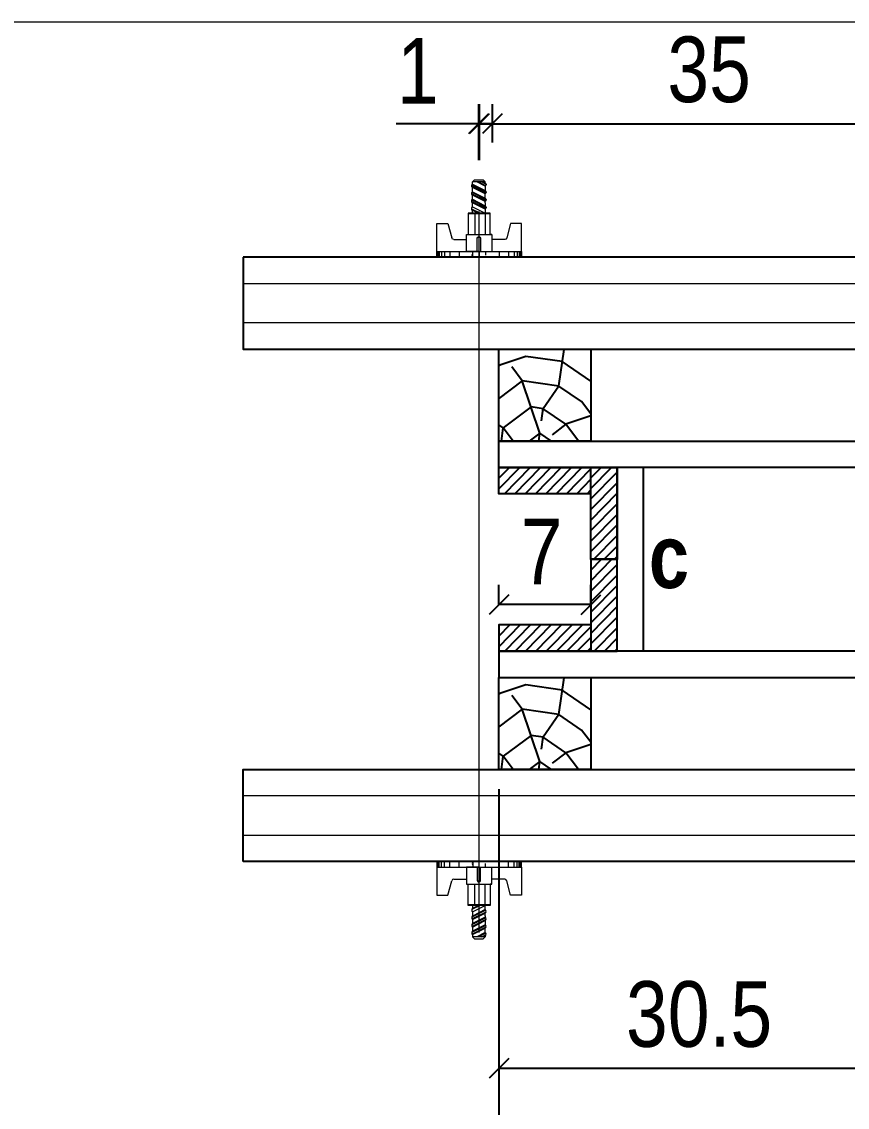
# Model space of a CAD drawing. Extents: x 2296 to 12463, y 760 to 16806.
# Drawn here: x 6271.2 to 6397, y 13911.7 to 14077.1 of the extents above; entities that cross this region are included whole.
import ezdxf

# ---------------------------------------------------------------- set-up
doc = ezdxf.new("R2010")
doc.units = 0
doc.layers.add('CARIMBO', color=255, linetype='Continuous', lineweight=9)
doc.layers.add('Hachura', color=251, linetype='Continuous', lineweight=9)
for name, color, linetype in [('COTA', 241, 'Continuous'), ('GRAVATA', 2, 'Continuous'), ('NOMENCLATURA', 7, 'Continuous'), ('Painéis', 200, 'Continuous'), ('PONTALETE', 7, 'Continuous'), ('SARRAFO', 251, 'Continuous')]:
    doc.layers.add(name, color=color, linetype=linetype)
doc.styles.add('COTA TECNICA 2X', font='techl___.ttf', dxfattribs={"height": 10})
doc.styles.add('ROMANC', font='techb___.ttf', dxfattribs={"height": 2.5})
doc.dimstyles.new('SECAO PILAR', dxfattribs={"dimtxt": 10, "dimasz": 3, "dimexe": 3, "dimexo": 3, "dimgap": 3, "dimtad": 1, "dimdec": 1, "dimlfac": 0.5, "dimzin": 12, "dimdsep": 46, "dimtxsty": 'COTA TECNICA 2X', "dimblk1": 'OBLIQUE', "dimblk2": 'OBLIQUE', "dimsah": 1, "dimcen": 0.9, "dimclrd": 256, "dimclre": 256, "dimclrt": 256, "dimadec": 1, "dimazin": 3, "dimtfac": 1, "dimtdec": 1, "dimtmove": 0, "dimatfit": 3, "dimfxl": 1, "dimtolj": 1, "dimtzin": 12, "dimarcsym": 0})
pattern_1 = [(45.5, (-90497.6395, -19680.3702), (-0.802406755, 0.788522922), [])]

# ---------------------------------------------------------------- blocks, each defined once
blk = doc.blocks.new('_Oblique')
at = {"color": 0, "linetype": 'ByBlock', "lineweight": -2}
blk.add_line((-0.5, -0.5), (0.5, 0.5), dxfattribs=at)
blk = doc.blocks.new('*D1614')
at = {"layer": 'COTA', "lineweight": -2, "transparency": 16777216}
for p, q in [((6343.93, 13960.16), (6343.93, 13882.87)), ((6465.97, 13960.16), (6465.97, 13882.87)), ((6343.93, 13885.87), (6465.97, 13885.87))]:
    blk.add_line(p, q, dxfattribs=at)
at = {"layer": 'Defpoints', "color": 0, "transparency": 16777216}
for p in [(6343.93, 13963.16), (6465.97, 13963.16), (6465.97, 13885.87)]:
    blk.add_point(p, dxfattribs=at)
at = {"layer": 'COTA', "lineweight": -2, "transparency": 16777216, "xscale": 3, "yscale": 3, "zscale": 3, "rotation": 180}
blk.add_blockref('_Oblique', (6343.93, 13885.87), dxfattribs=at)
at = {"layer": 'COTA', "lineweight": -2, "transparency": 16777216, "xscale": 3, "yscale": 3, "zscale": 3}
blk.add_blockref('_Oblique', (6465.97, 13885.87), dxfattribs=at)
at = {"layer": 'COTA', "transparency": 16777216, "insert": (6404.95, 13893.97), "char_height": 10, "attachment_point": 5, "style": 'COTA TECNICA 2X'}
blk.add_mtext('\\A1;61 - PAINEL', dxfattribs=at)
blk = doc.blocks.new('*D1615')
at = {"layer": 'COTA', "lineweight": -2, "transparency": 16777216}
for p, q in [((6340.86, 14055.98), (6340.86, 14064.53)), ((6342.93, 14058.69), (6342.93, 14064.53)), ((6340.86, 14061.53), (6328.28, 14061.53)), ((6342.93, 14061.53), (6340.86, 14061.53)), ((6342.93, 14061.53), (6345.93, 14061.53))]:
    blk.add_line(p, q, dxfattribs=at)
at = {"layer": 'Defpoints', "color": 0, "transparency": 16777216}
for p in [(6340.86, 14061.53), (6342.93, 14055.69), (6340.86, 14052.98)]:
    blk.add_point(p, dxfattribs=at)
at = {"layer": 'COTA', "lineweight": -2, "transparency": 16777216, "xscale": 3, "yscale": 3, "zscale": 3}
blk.add_blockref('_Oblique', (6340.86, 14061.53), dxfattribs=at)
at = {"layer": 'COTA', "lineweight": -2, "transparency": 16777216, "xscale": 3, "yscale": 3, "zscale": 3, "rotation": 180}
blk.add_blockref('_Oblique', (6342.93, 14061.53), dxfattribs=at)
at = {"layer": 'COTA', "transparency": 16777216, "insert": (6331.57, 14069.59), "char_height": 10, "attachment_point": 5, "style": 'COTA TECNICA 2X'}
blk.add_mtext('\\A1;1', dxfattribs=at)
blk = doc.blocks.new('C')
at = {"layer": 'Hachura', "color": 0}
for p, q in [((0.461, 3.155), (-0.003, 3.155)), ((0.461, 3.05), (-0.003, 3.05)), ((0.461, 2.881), (-0.003, 2.881)), ((0.461, 2.65), (-0.003, 2.65)), ((0, 3.224), (0, -3.224)), ((0.451, 3.224), (0, 3.224)), ((0, 2.747), (0, -1.16)), ((0.451, -3.225), (0.451, 3.224)), ((0.451, 3.224), (2.58, 3.224)), ((2.58, 3.224), (2.58, 2.385)), ((0.461, 2.228), (-0.003, 2.228)), ((1.354, 1.939), (1.354, 0.965)), ((2.58, 2.385), (1.475, 2.094)), ((0.461, 1.512), (0, 1.512)), ((1.741, 0.966), (0.451, 0.966)), ((1.741, -0.968), (1.741, 0.966)), ((1.741, 0.966), (1.741, 0.838)), ((1.741, 0.966), (1.741, 0.838)), ((1.741, 0.838), (3.354, 0.838)), ((3.32, 0.838), (3.32, -0.839)), ((3.354, 0.838), (3.354, -0.839)), ((0.388, 0.487), (0.172, 0.487)), ((1.451, 0.101), (0.451, 0.101)), ((3.354, 0.451), (1.741, 0.451)), ((3.676, 0.451), (3.354, 0.451)), ((3.837, -0.517), (3.354, 0.451)), ((3.354, 0.064), (3.67, -0.57)), ((3.676, 0.451), (4.16, -0.517)), ((3.716, 0.5), (4.251, -0.57)), ((4.371, -0.553), (3.83, 0.53)), ((4.151, 0.451), (3.934, 0.451)), ((4.418, -0.517), (3.934, 0.451)), ((4.151, 0.451), (4.256, 0.451)), ((4.256, 0.451), (4.74, -0.517)), ((4.296, 0.5), (4.831, -0.57)), ((4.952, -0.553), (4.41, 0.53)), ((4.514, 0.451), (4.837, 0.451)), ((4.998, -0.517), (4.514, 0.451)), ((4.837, 0.451), (5.321, -0.517)), ((4.876, 0.5), (5.412, -0.57)), ((5.532, -0.553), (4.991, 0.53)), ((5.579, -0.517), (5.095, 0.451)), ((5.417, 0.451), (5.095, 0.451)), ((5.579, -0.517), (5.095, 0.451)), ((5.417, 0.451), (5.74, -0.194)), ((5.457, 0.5), (5.74, -0.065)), ((5.74, 0.193), (5.571, 0.53)), ((5.74, 0.322), (5.675, 0.451)), ((5.675, 0.451), (5.74, 0.451)), ((5.739, 0.45), (5.9, 0.288)), ((5.739, 0.45), (5.739, -0.518)), ((5.9, -0.356), (5.9, 0.288)), ((0.451, -0.004), (0, -0.004)), ((0.075, -0.481), (0.292, -0.481)), ((0.292, -0.481), (0.397, -0.481)), ((0.451, -0.001), (0.451, -0.968)), ((0.451, -0.157), (1.451, -0.157)), ((0.451, -0.646), (0.451, -0.323)), ((0.451, -3.225), (0.451, -0.646)), ((3.354, -0.323), (1.741, -0.323)), ((3.354, -0.065), (3.579, -0.517)), ((3.354, -0.517), (3.579, -0.517)), ((3.837, -0.517), (4.16, -0.517)), ((4.418, -0.517), (4.74, -0.517)), ((4.634, -0.517), (4.74, -0.517)), ((4.998, -0.517), (5.321, -0.517)), ((5.579, -0.517), (5.74, -0.517)), ((5.739, -0.518), (5.9, -0.356)), ((5.739, -0.518), (5.739, -0.518)), ((0.461, -1.521), (-0.003, -1.521)), ((0.451, -0.968), (1.741, -0.968)), ((1.354, -1.94), (1.354, -0.968)), ((3.354, -0.839), (1.741, -0.839)), ((0.461, -2.228), (-0.003, -2.228)), ((2.58, -2.387), (1.475, -2.096)), ((2.58, -3.225), (2.58, -2.387)), ((0.461, -2.65), (-0.003, -2.65)), ((0.461, -2.881), (-0.003, -2.881)), ((0.461, -3.05), (-0.003, -3.05)), ((0.461, -3.155), (-0.003, -3.155)), ((0, -3.224), (2.568, -3.224))]:
    blk.add_line(p, q, dxfattribs=at)
for centre, radius, start, end in [((1.516, 1.939), 0.161, 104.74356, 180), ((1.445, -0.028), 0.129, 272.69497, 87.30503), ((3.805, 0.389), 0.143, 25.56881, 154.43119), ((4.385, 0.389), 0.143, 25.56881, 154.43119), ((4.966, 0.389), 0.143, 25.56881, 154.43119), ((5.546, 0.389), 0.143, 25.56881, 154.43119), ((0.166, -0.366), 0.174, 221.74404, 317.85924), ((3.708, -0.4), 0.174, 222.14076, 318.25596), ((4.289, -0.4), 0.174, 222.14076, 318.25596), ((4.869, -0.4), 0.174, 222.14076, 318.25596), ((5.45, -0.4), 0.174, 222.14076, 318.25596), ((5.61, -0.401), 0.174, 317.85924, 318.25596), ((1.516, -1.94), 0.161, 180, 255.25644)]:
    blk.add_arc(centre, radius, start, end, dxfattribs=at)
blk = doc.blocks.new('*D1617')
at = {"layer": 'COTA', "lineweight": -2, "transparency": 16777216}
for p, q in [((6343.93, 13960.16), (6343.93, 13914.62)), ((6404.95, 13960.16), (6404.95, 13914.62)), ((6404.95, 13917.62), (6343.93, 13917.62))]:
    blk.add_line(p, q, dxfattribs=at)
at = {"layer": 'Defpoints', "color": 0, "transparency": 16777216}
for p in [(6343.93, 13963.16), (6404.95, 13963.16), (6343.93, 13917.62)]:
    blk.add_point(p, dxfattribs=at)
at = {"layer": 'COTA', "lineweight": -2, "transparency": 16777216, "xscale": 3, "yscale": 3, "zscale": 3, "rotation": 180}
blk.add_blockref('_Oblique', (6343.93, 13917.62), dxfattribs=at)
at = {"layer": 'COTA', "lineweight": -2, "transparency": 16777216, "xscale": 3, "yscale": 3, "zscale": 3}
blk.add_blockref('_Oblique', (6404.95, 13917.62), dxfattribs=at)
at = {"layer": 'COTA', "transparency": 16777216, "insert": (6374.44, 13925.84), "char_height": 10, "attachment_point": 5, "style": 'COTA TECNICA 2X'}
blk.add_mtext('\\A1;30.5', dxfattribs=at)
blk = doc.blocks.new('*D1628')
at = {"layer": 'COTA', "lineweight": -2, "transparency": 16777216}
for p, q in [((6340.96, 14055.98), (6340.96, 14064.53)), ((6410.98, 14055.98), (6410.98, 14064.53)), ((6340.96, 14061.53), (6410.98, 14061.53))]:
    blk.add_line(p, q, dxfattribs=at)
at = {"layer": 'Defpoints', "color": 0, "transparency": 16777216}
for p in [(6410.98, 14061.53), (6340.96, 14052.98), (6410.98, 14052.98)]:
    blk.add_point(p, dxfattribs=at)
at = {"layer": 'COTA', "lineweight": -2, "transparency": 16777216, "xscale": 3, "yscale": 3, "zscale": 3, "rotation": 180}
blk.add_blockref('_Oblique', (6340.96, 14061.53), dxfattribs=at)
at = {"layer": 'COTA', "lineweight": -2, "transparency": 16777216, "xscale": 3, "yscale": 3, "zscale": 3}
blk.add_blockref('_Oblique', (6410.98, 14061.53), dxfattribs=at)
at = {"layer": 'COTA', "transparency": 16777216, "insert": (6375.97, 14069.75), "char_height": 10, "attachment_point": 5, "style": 'COTA TECNICA 2X'}
blk.add_mtext('\\A1;35', dxfattribs=at)
blk = doc.blocks.new('*D1620')
at = {"layer": 'COTA', "lineweight": -2, "transparency": 16777216}
for p, q in [((6343.93, 13988.17), (6343.93, 13991.29)), ((6357.95, 13988.17), (6357.95, 13991.29)), ((6357.95, 13988.29), (6343.93, 13988.29))]:
    blk.add_line(p, q, dxfattribs=at)
at = {"layer": 'Defpoints', "color": 0, "transparency": 16777216}
for p in [(6343.93, 13988.29), (6343.93, 13985.17), (6357.95, 13985.17)]:
    blk.add_point(p, dxfattribs=at)
at = {"layer": 'COTA', "lineweight": -2, "transparency": 16777216, "xscale": 3, "yscale": 3, "zscale": 3, "rotation": 180}
blk.add_blockref('_Oblique', (6343.93, 13988.29), dxfattribs=at)
at = {"layer": 'COTA', "lineweight": -2, "transparency": 16777216, "xscale": 3, "yscale": 3, "zscale": 3}
blk.add_blockref('_Oblique', (6357.95, 13988.29), dxfattribs=at)
at = {"layer": 'COTA', "transparency": 16777216, "insert": (6350.44, 13996.36), "char_height": 10, "attachment_point": 5, "style": 'COTA TECNICA 2X'}
blk.add_mtext('\\A1;7', dxfattribs=at)

msp = doc.modelspace()

# ---------------------------------------------------------------- hatches: boundary and pattern name
at = {"layer": 'PONTALETE'}
h = msp.add_hatch(dxfattribs=at)
h.set_pattern_fill('TRONCO', color=1, scale=37.5, angle=82, style=0, pattern_type=2)
h.set_pattern_definition([(82, (-5290.545, 15375.83), (-31.91606, 42.35404), [11.25, -26.25]), (82, (-5292.4, 15376.09), (-31.91606, 42.35404), [11.25, -26.25]), (82, (-5295.854, 15378.47), (-31.91606, 42.35404), [7.5, -30]), (82, (-5299.307, 15380.847), (-31.91606, 42.35404), [5.625, -31.875]), (82, (-5303.02, 15381.37), (-31.91606, 42.35404), [3.75, -33.75]), (82, (-5308.04, 15372.607), (-31.91606, 42.35404), [1.875, -9.375, 1.875, -24.375]), (82, (-5309.112, 15378.44), (-31.91606, 42.35404), [1.875, -15, 5.625, -15]), (82, (-5309.925, 15386.126), (-31.91606, 42.35404), [1.875, -1.875, 1.875, -31.875]), (82, (-5312.043, 15384.53), (-31.91606, 42.35404), [1.875, -35.625]), (82, (-5316.017, 15383.196), (-31.91606, 42.35404), [5.625, -31.875]), (82, (-5319.73, 15383.717), (-31.91606, 42.35404), [7.5, -30]), (82, (-5323.705, 15382.383), (-31.91606, 42.35404), [9.375, -11.25, 1.875, -15]), (172, (-5303.512, 15364.397), (-42.35404, -31.91606), [1.875, -3.75, 9.375, -22.5]), (172, (-5306.964, 15366.776), (-42.35404, -31.91606), [1.875, -1.875, 5.625, -28.125]), (172, (-5321.558, 15370.72), (-42.35404, -31.91606), [3.75, -33.75]), (172, (-5306.443, 15370.49), (-42.35404, -31.91606), [7.5, -11.25, 1.875, -16.875]), (172, (-5326.606, 15375.217), (-42.35404, -31.91606), [1.875, -35.625]), (172, (-5307.777, 15374.464), (-42.35404, -31.91606), [5.625, -31.875]), (172, (-5309.112, 15378.44), (-42.35404, -31.91606), [3.75, -33.75]), (172, (-5308.59, 15382.15), (-42.35404, -31.91606), [1.875, -5.625, 5.625, -24.375]), (172, (-5310.186, 15384.27), (-42.35404, -31.91606), [1.875, -35.625]), (172, (-5302.5, 15385.082), (-42.35404, -31.91606), [5.25, -32.25]), (172, (-5294.81, 15385.895), (-42.35404, -31.91606), [3.75, -33.75]), (172, (-5309.142, 15391.696), (-42.35404, -31.91606), [1.875, -35.625]), (172, (-5306.764, 15395.15), (-42.35404, -31.91606), [5.625, -31.875]), (172, (-5306.24, 15398.863), (-42.35404, -31.91606), [5.625, -31.875]), (127, (-5292.17, 15391.205), (-37.13505, 5.21899), [2.651625, -2.651625, 2.651625, -45.078134]), (127, (-5302.498, 15385.082), (-37.13505, 5.21899), [5.30325, -47.72976]), (127, (-5323.153, 15372.838), (-37.13505, 5.21899), [5.30325, -47.72976]), (127, (-5312.826, 15378.96), (-37.13505, 5.21899), [5.30325, -47.72976]), (127, (-5305.138, 15379.773), (-37.13505, 5.21899), [5.30325, -47.72976]), (127, (-5296.145, 15389.87), (-37.13505, 5.21899), [5.30325, -47.72976]), (127, (-5298.524, 15386.417), (-37.13505, 5.21899), [7.95495, -45.07806]), (127, (-5316.8, 15377.625), (-37.13505, 5.21899), [2.65162, -50.38138]), (127, (-5320.775, 15376.29), (-37.13505, 5.21899), [2.65162, -50.38138]), (127, (-5318.687, 15391.144), (-37.13505, 5.21899), [2.65162, -50.38138]), (127, (-5302.207, 15373.68), (-37.13505, 5.21899), [2.65162, -50.38138]), (127, (-5312.334, 15395.932), (-37.13505, 5.21899), [2.65162, -50.38138]), (127, (-5310.447, 15382.413), (-37.13505, 5.21899), [2.65162, -50.38138]), (127, (-5313.64, 15386.648), (-37.13505, 5.21899), [2.65162, -50.38138]), (217, (-5306.473, 15383.748), (-5.21899, -37.13505), [2.651625, -2.651625, 7.95495, -39.77481]), (217, (-5305.69, 15389.318), (-5.21899, -37.13505), [2.65162, -50.38138]), (217, (-5292.693, 15387.49), (-5.21899, -37.13505), [2.65162, -50.38138]), (217, (-5303.02, 15381.37), (-5.21899, -37.13505), [2.65162, -50.38138]), (217, (-5309.664, 15387.983), (-5.21899, -37.13505), [2.65162, -50.38138]), (217, (-5301.685, 15377.394), (-5.21899, -37.13505), [2.65162, -50.38138]), (217, (-5299.598, 15392.249), (-5.21899, -37.13505), [2.65162, -50.38138]), (217, (-5292.11, 15364.688), (-5.21899, -37.13505), [2.65162, -50.38138]), (217, (-5293.706, 15366.806), (-5.21899, -37.13505), [5.30325, -47.72976]), (217, (-5295.302, 15368.924), (-5.21899, -37.13505), [5.30325, -47.72976]), (217, (-5294.78, 15372.637), (-5.21899, -37.13505), [5.30325, -47.72976]), (217, (-5298.233, 15375.016), (-5.21899, -37.13505), [5.30325, -47.72976]), (217, (-5311, 15391.957), (-5.21899, -37.13505), [5.30325, -47.72976]), (217, (-5291.388, 15396.775), (-5.21899, -37.13505), [5.30325, -47.72976]), (217, (-5320.835, 15402.807), (-5.21899, -37.13505), [5.30325, -47.72976]), (217, (-5317.121, 15402.285), (-5.21899, -37.13505), [5.30325, -47.72976]), (217, (-5315.787, 15398.31), (-5.21899, -37.13505), [5.30325, -47.72976]), (217, (-5319.44, 15372.316), (-5.21899, -37.13505), [7.95495, -45.07806]), (217, (-5312.334, 15395.932), (-5.21899, -37.13505), [7.95495, -45.07806]), (108.56505, (-5326.345, 15377.073), (5.218991, 37.135053), [4.1925, -79.66005]), (108.56505, (-5307.777, 15374.464), (5.218991, 37.135053), [4.1925, -79.66005]), (108.56505, (-5318.396, 15379.743), (5.218991, 37.135053), [4.1925, -79.66005]), (108.56505, (-5290.836, 15387.23), (5.218991, 37.135053), [4.1925, -79.66005]), (108.56505, (-5294.81, 15385.895), (5.218991, 37.135053), [4.1925, -79.66005]), (108.56505, (-5303.803, 15375.799), (5.218991, 37.135053), [4.1925, -79.66005]), (108.56505, (-5322.37, 15378.408), (5.218991, 37.135053), [4.1925, -79.66005]), (108.56505, (-5309.664, 15387.983), (5.218991, 37.135053), [8.385, -75.46755]), (145.43495, (-5315.235, 15388.766), (-37.135053, 5.218991), [4.1925, -79.66005]), (145.43495, (-5303.311, 15392.77), (-37.135053, 5.218991), [4.1925, -79.66005]), (145.43495, (-5313.348, 15375.247), (-37.135053, 5.218991), [4.1925, -79.66005]), (145.43495, (-5316.248, 15368.08), (-37.135053, 5.218991), [4.1925, -79.66005]), (145.43495, (-5305.69, 15389.318), (-37.135053, 5.218991), [4.1925, -79.66005]), (145.43495, (-5306.212, 15385.604), (-37.135053, 5.218991), [4.1925, -79.66005]), (145.43495, (-5313.87, 15371.533), (-37.135053, 5.218991), [8.385, -75.46755]), (145.43495, (-5296.958, 15397.558), (-37.135053, 5.218991), [8.385, -75.46755]), (145.43495, (-5299.337, 15394.105), (-37.135053, 5.218991), [8.385, -75.46755]), (198.56505, (-5297.942, 15363.614), (-37.135053, 5.218991), [4.1925, -79.66005]), (198.56505, (-5318.366, 15366.485), (-37.135053, 5.218991), [4.1925, -79.66005]), (198.56505, (-5291.328, 15370.259), (-37.135053, 5.218991), [4.1925, -79.66005]), (198.56505, (-5325.271, 15371.242), (-37.135053, 5.218991), [4.1925, -79.66005]), (198.56505, (-5302.468, 15371.824), (-37.135053, 5.218991), [4.1925, -79.66005]), (198.56505, (-5305.138, 15379.773), (-37.135053, 5.218991), [4.1925, -79.66005]), (198.56505, (-5312.043, 15384.53), (-37.135053, 5.218991), [4.1925, -79.66005]), (198.56505, (-5299.537, 15365.732), (-37.135057, 5.219004), [4.1925, -79.66005]), (198.56505, (-5303.803, 15375.799), (-37.135053, 5.218991), [4.1925, -79.66005]), (198.56505, (-5298.524, 15386.417), (-37.135053, 5.218991), [4.1925, -79.66005]), (198.56505, (-5301.715, 15390.653), (-37.135053, 5.218991), [4.1925, -79.66005]), (198.56505, (-5311.812, 15399.645), (-37.135053, 5.218991), [4.1925, -79.66005]), (198.56505, (-5326.867, 15373.36), (-37.135053, 5.218991), [4.1925, -79.66005]), (198.56505, (-5325.793, 15367.529), (-37.135053, 5.218991), [8.385, -75.46755]), (198.56505, (-5299.016, 15369.446), (-37.135053, 5.218991), [8.385, -75.46755]), (235.43495, (-5294.228, 15363.092), (-5.218991, -37.135053), [4.1925, -79.66005]), (235.43495, (-5287.935, 15394.396), (-5.218991, -37.135053), [4.1925, -79.66005]), (235.43495, (-5306.764, 15395.149), (-5.218991, -37.135053), [4.1925, -79.66005]), (235.43495, (-5295.854, 15378.468), (-5.218991, -37.135053), [4.1925, -79.66005]), (235.43495, (-5292.401, 15376.09), (-5.218991, -37.135053), [4.1925, -79.66005]), (235.43495, (-5299.307, 15380.847), (-5.218991, -37.135053), [4.1925, -79.66005]), (235.43495, (-5320.022, 15395.119), (-5.218991, -37.135053), [4.1925, -79.66005]), (235.43495, (-5321.357, 15399.093), (-5.218991, -37.135053), [8.385, -75.46755])])
h.paths.add_polyline_path([(6343.93, 14013.18), (6357.93, 14013.18), (6357.93, 14027.18), (6343.93, 14027.18)])
h = msp.add_hatch(dxfattribs=at)
h.set_pattern_fill('TRONCO', color=1, scale=37.5, angle=82, style=0, pattern_type=2)
h.set_pattern_definition([(82, (-5290.545, 15325.8), (-31.91606, 42.35404), [11.25, -26.25]), (82, (-5292.4, 15326.06), (-31.91606, 42.35404), [11.25, -26.25]), (82, (-5295.854, 15328.44), (-31.91606, 42.35404), [7.5, -30]), (82, (-5299.307, 15330.82), (-31.91606, 42.35404), [5.625, -31.875]), (82, (-5303.02, 15331.34), (-31.91606, 42.35404), [3.75, -33.75]), (82, (-5308.04, 15322.58), (-31.91606, 42.35404), [1.875, -9.375, 1.875, -24.375]), (82, (-5309.112, 15328.41), (-31.91606, 42.35404), [1.875, -15, 5.625, -15]), (82, (-5309.925, 15336.098), (-31.91606, 42.35404), [1.875, -1.875, 1.875, -31.875]), (82, (-5312.043, 15334.502), (-31.91606, 42.35404), [1.875, -35.625]), (82, (-5316.017, 15333.167), (-31.91606, 42.35404), [5.625, -31.875]), (82, (-5319.73, 15333.69), (-31.91606, 42.35404), [7.5, -30]), (82, (-5323.705, 15332.354), (-31.91606, 42.35404), [9.375, -11.25, 1.875, -15]), (172, (-5303.512, 15314.37), (-42.35404, -31.91606), [1.875, -3.75, 9.375, -22.5]), (172, (-5306.964, 15316.748), (-42.35404, -31.91606), [1.875, -1.875, 5.625, -28.125]), (172, (-5321.558, 15320.692), (-42.35404, -31.91606), [3.75, -33.75]), (172, (-5306.443, 15320.46), (-42.35404, -31.91606), [7.5, -11.25, 1.875, -16.875]), (172, (-5326.606, 15325.19), (-42.35404, -31.91606), [1.875, -35.625]), (172, (-5307.777, 15324.436), (-42.35404, -31.91606), [5.625, -31.875]), (172, (-5309.112, 15328.41), (-42.35404, -31.91606), [3.75, -33.75]), (172, (-5308.59, 15332.124), (-42.35404, -31.91606), [1.875, -5.625, 5.625, -24.375]), (172, (-5310.186, 15334.24), (-42.35404, -31.91606), [1.875, -35.625]), (172, (-5302.5, 15335.054), (-42.35404, -31.91606), [5.25, -32.25]), (172, (-5294.81, 15335.867), (-42.35404, -31.91606), [3.75, -33.75]), (172, (-5309.142, 15341.67), (-42.35404, -31.91606), [1.875, -35.625]), (172, (-5306.764, 15345.12), (-42.35404, -31.91606), [5.625, -31.875]), (172, (-5306.24, 15348.834), (-42.35404, -31.91606), [5.625, -31.875]), (127, (-5292.17, 15341.177), (-37.13505, 5.21899), [2.651625, -2.651625, 2.651625, -45.078134]), (127, (-5302.498, 15335.054), (-37.13505, 5.21899), [5.30325, -47.72976]), (127, (-5323.153, 15322.81), (-37.13505, 5.21899), [5.30325, -47.72976]), (127, (-5312.826, 15328.932), (-37.13505, 5.21899), [5.30325, -47.72976]), (127, (-5305.138, 15329.745), (-37.13505, 5.21899), [5.30325, -47.72976]), (127, (-5296.145, 15339.842), (-37.13505, 5.21899), [5.30325, -47.72976]), (127, (-5298.524, 15336.39), (-37.13505, 5.21899), [7.95495, -45.07806]), (127, (-5316.8, 15327.597), (-37.13505, 5.21899), [2.65162, -50.38138]), (127, (-5320.775, 15326.262), (-37.13505, 5.21899), [2.65162, -50.38138]), (127, (-5318.687, 15341.116), (-37.13505, 5.21899), [2.65162, -50.38138]), (127, (-5302.207, 15323.653), (-37.13505, 5.21899), [2.65162, -50.38138]), (127, (-5312.334, 15345.904), (-37.13505, 5.21899), [2.65162, -50.38138]), (127, (-5310.447, 15332.385), (-37.13505, 5.21899), [2.65162, -50.38138]), (127, (-5313.64, 15336.62), (-37.13505, 5.21899), [2.65162, -50.38138]), (217, (-5306.473, 15333.72), (-5.21899, -37.13505), [2.651625, -2.651625, 7.95495, -39.77481]), (217, (-5305.69, 15339.29), (-5.21899, -37.13505), [2.65162, -50.38138]), (217, (-5292.693, 15337.463), (-5.21899, -37.13505), [2.65162, -50.38138]), (217, (-5303.02, 15331.34), (-5.21899, -37.13505), [2.65162, -50.38138]), (217, (-5309.664, 15337.955), (-5.21899, -37.13505), [2.65162, -50.38138]), (217, (-5301.685, 15327.366), (-5.21899, -37.13505), [2.65162, -50.38138]), (217, (-5299.598, 15342.22), (-5.21899, -37.13505), [2.65162, -50.38138]), (217, (-5292.11, 15314.66), (-5.21899, -37.13505), [2.65162, -50.38138]), (217, (-5293.706, 15316.778), (-5.21899, -37.13505), [5.30325, -47.72976]), (217, (-5295.302, 15318.896), (-5.21899, -37.13505), [5.30325, -47.72976]), (217, (-5294.78, 15322.61), (-5.21899, -37.13505), [5.30325, -47.72976]), (217, (-5298.233, 15324.988), (-5.21899, -37.13505), [5.30325, -47.72976]), (217, (-5311, 15341.93), (-5.21899, -37.13505), [5.30325, -47.72976]), (217, (-5291.388, 15346.747), (-5.21899, -37.13505), [5.30325, -47.72976]), (217, (-5320.835, 15352.78), (-5.21899, -37.13505), [5.30325, -47.72976]), (217, (-5317.121, 15352.257), (-5.21899, -37.13505), [5.30325, -47.72976]), (217, (-5315.787, 15348.282), (-5.21899, -37.13505), [5.30325, -47.72976]), (217, (-5319.44, 15322.288), (-5.21899, -37.13505), [7.95495, -45.07806]), (217, (-5312.334, 15345.904), (-5.21899, -37.13505), [7.95495, -45.07806]), (108.56505, (-5326.345, 15327.045), (5.218991, 37.135053), [4.1925, -79.66005]), (108.56505, (-5307.777, 15324.436), (5.218991, 37.135053), [4.1925, -79.66005]), (108.56505, (-5318.396, 15329.715), (5.218991, 37.135053), [4.1925, -79.66005]), (108.56505, (-5290.836, 15337.202), (5.218991, 37.135053), [4.1925, -79.66005]), (108.56505, (-5294.81, 15335.867), (5.218991, 37.135053), [4.1925, -79.66005]), (108.56505, (-5303.803, 15325.77), (5.218991, 37.135053), [4.1925, -79.66005]), (108.56505, (-5322.37, 15328.38), (5.218991, 37.135053), [4.1925, -79.66005]), (108.56505, (-5309.664, 15337.955), (5.218991, 37.135053), [8.385, -75.46755]), (145.43495, (-5315.235, 15338.738), (-37.135053, 5.218991), [4.1925, -79.66005]), (145.43495, (-5303.311, 15342.742), (-37.135053, 5.218991), [4.1925, -79.66005]), (145.43495, (-5313.348, 15325.219), (-37.135053, 5.218991), [4.1925, -79.66005]), (145.43495, (-5316.248, 15318.052), (-37.135053, 5.218991), [4.1925, -79.66005]), (145.43495, (-5305.69, 15339.29), (-37.135053, 5.218991), [4.1925, -79.66005]), (145.43495, (-5306.212, 15335.576), (-37.135053, 5.218991), [4.1925, -79.66005]), (145.43495, (-5313.87, 15321.505), (-37.135053, 5.218991), [8.385, -75.46755]), (145.43495, (-5296.958, 15347.53), (-37.135053, 5.218991), [8.385, -75.46755]), (145.43495, (-5299.337, 15344.077), (-37.135053, 5.218991), [8.385, -75.46755]), (198.56505, (-5297.942, 15313.586), (-37.135053, 5.218991), [4.1925, -79.66005]), (198.56505, (-5318.366, 15316.457), (-37.135053, 5.218991), [4.1925, -79.66005]), (198.56505, (-5291.328, 15320.23), (-37.135053, 5.218991), [4.1925, -79.66005]), (198.56505, (-5325.271, 15321.214), (-37.135053, 5.218991), [4.1925, -79.66005]), (198.56505, (-5302.468, 15321.796), (-37.135053, 5.218991), [4.1925, -79.66005]), (198.56505, (-5305.138, 15329.745), (-37.135053, 5.218991), [4.1925, -79.66005]), (198.56505, (-5312.043, 15334.502), (-37.135053, 5.218991), [4.1925, -79.66005]), (198.56505, (-5299.537, 15315.704), (-37.135057, 5.219004), [4.1925, -79.66005]), (198.56505, (-5303.803, 15325.77), (-37.135053, 5.218991), [4.1925, -79.66005]), (198.56505, (-5298.524, 15336.389), (-37.135053, 5.218991), [4.1925, -79.66005]), (198.56505, (-5301.715, 15340.625), (-37.135053, 5.218991), [4.1925, -79.66005]), (198.56505, (-5311.812, 15349.617), (-37.135053, 5.218991), [4.1925, -79.66005]), (198.56505, (-5326.867, 15323.332), (-37.135053, 5.218991), [4.1925, -79.66005]), (198.56505, (-5325.793, 15317.5), (-37.135053, 5.218991), [8.385, -75.46755]), (198.56505, (-5299.016, 15319.417), (-37.135053, 5.218991), [8.385, -75.46755]), (235.43495, (-5294.228, 15313.064), (-5.218991, -37.135053), [4.1925, -79.66005]), (235.43495, (-5287.935, 15344.368), (-5.218991, -37.135053), [4.1925, -79.66005]), (235.43495, (-5306.764, 15345.121), (-5.218991, -37.135053), [4.1925, -79.66005]), (235.43495, (-5295.854, 15328.44), (-5.218991, -37.135053), [4.1925, -79.66005]), (235.43495, (-5292.401, 15326.062), (-5.218991, -37.135053), [4.1925, -79.66005]), (235.43495, (-5299.307, 15330.819), (-5.218991, -37.135053), [4.1925, -79.66005]), (235.43495, (-5320.022, 15345.09), (-5.218991, -37.135053), [4.1925, -79.66005]), (235.43495, (-5321.357, 15349.065), (-5.218991, -37.135053), [8.385, -75.46755])])
h.paths.add_polyline_path([(6343.93, 13963.16), (6357.93, 13963.16), (6357.93, 13977.16), (6343.93, 13977.16)])
at = {"layer": 'SARRAFO'}
h = msp.add_hatch(dxfattribs=at)
h.set_pattern_fill('ANSI31', color=256, scale=9, angle=0.5, style=0)
h.set_pattern_definition(pattern_1)
h.paths.add_polyline_path([(6343.93, 14009.17), (6343.93, 14005.17), (6357.95, 14005.17), (6357.95, 14009.17)])
h = msp.add_hatch(dxfattribs=at)
h.set_pattern_fill('ANSI31', color=256, scale=9, angle=0.5, style=0)
h.set_pattern_definition([(45.5, (-109249.6897, -19734.4153), (-0.802406755, 0.788522922), [])])
h.paths.add_polyline_path([(6361.95, 14009.17), (6357.95, 14009.17), (6357.95, 13995.15), (6361.95, 13995.15)])
h = msp.add_hatch(dxfattribs=at)
h.set_pattern_fill('ANSI31', color=256, scale=9, angle=0.5, style=0)
h.set_pattern_definition([(45.5, (-109249.6897, -19732.4153), (-0.802406755, 0.788522922), [])])
h.paths.add_polyline_path([(6361.95, 13995.18), (6357.95, 13995.18), (6357.95, 13981.17), (6361.95, 13981.17)])
h = msp.add_hatch(dxfattribs=at)
h.set_pattern_fill('ANSI31', color=256, scale=9, angle=0.5, style=0)
h.set_pattern_definition(pattern_1)
h.paths.add_polyline_path([(6343.93, 13985.17), (6343.93, 13981.17), (6357.95, 13981.17), (6357.95, 13985.17)])

# ---------------------------------------------------------------- linework, layer by layer
at = {"layer": 'CARIMBO', "color": 3}
msp.add_line((2295.89, 14077.07), (9625.18, 14077.07), dxfattribs=at)
at = {"layer": 'GRAVATA', "color": 1}
for points in [[(6304.97, 14041.18), (6304.97, 14027.18), (6505.33, 14027.18), (6505.33, 14041.18)], [(6304.97, 13949.16), (6304.97, 13963.16), (6505.33, 13963.16), (6505.33, 13949.16)]]:
    msp.add_lwpolyline(points, close=True, dxfattribs=at)
at = {"layer": 'Hachura'}
for p, q in [((6340.93, 13938.35), (6340.92, 14048.18)), ((6304.97, 14037.18), (6505.33, 14037.18)), ((6505.33, 14031.18), (6304.97, 14031.18)), ((6505.33, 13959.16), (6304.97, 13959.16)), ((6304.97, 13953.16), (6505.33, 13953.16))]:
    msp.add_line(p, q, dxfattribs=at)
at = {"layer": 'Painéis'}
for p, q in [((6361.95, 13981.17), (6361.95, 14009.17)), ((6365.95, 13981.17), (6365.95, 14009.17))]:
    msp.add_line(p, q, dxfattribs=at)
for points in [[(6465.97, 14013.18), (6465.97, 14009.17), (6343.93, 14009.17), (6343.93, 14013.18)], [(6465.97, 13977.16), (6465.97, 13981.17), (6343.93, 13981.17), (6343.93, 13977.16)]]:
    msp.add_lwpolyline(points, close=True, dxfattribs=at)
at = {"layer": 'PONTALETE', "color": 1}
for points in [[(6343.93, 14027.18), (6357.93, 14027.18), (6357.93, 14013.18), (6343.93, 14013.18)], [(6343.93, 13977.16), (6357.93, 13977.16), (6357.93, 13963.16), (6343.93, 13963.16)]]:
    msp.add_lwpolyline(points, close=True, dxfattribs=at)
at = {"layer": 'SARRAFO'}
for points in [[(6357.95, 14005.17), (6343.93, 14005.17), (6343.93, 14009.17)], [(6343.93, 14009.17), (6361.95, 14009.17), (6361.95, 13995.15), (6357.95, 13995.15), (6357.95, 14009.17)], [(6343.93, 13981.17), (6361.95, 13981.17), (6361.95, 13995.18), (6357.95, 13995.18), (6357.95, 13981.17)], [(6357.95, 13985.17), (6343.93, 13985.17), (6343.93, 13981.17)]]:
    msp.add_lwpolyline(points, dxfattribs=at)

# ---------------------------------------------------------------- block references
at = {"layer": 'Hachura', "linetype": 'Continuous', "yscale": 2, "zscale": 2, "rotation": 270}
for p, xscale in [((6340.93, 14041.18), -2), ((6340.93, 13949.16), 2)]:
    msp.add_blockref('C', p, dxfattribs=dict(at, xscale=xscale))

# ---------------------------------------------------------------- texts
at = {"layer": 'NOMENCLATURA', "style": 'ROMANC'}
msp.add_text('c', height=9.6, dxfattribs=at).set_placement((6366.79, 13990.8))

# ---------------------------------------------------------------- dimensions: what is measured, and where the dimension line sits
at = {"layer": 'COTA'}
for base, p1, p2, picture, middle in [((6340.86, 14061.53), (6342.93, 14055.69), (6340.86, 14052.98), '*D1615', (6331.57, 14069.59)), ((6410.98, 14061.53), (6340.96, 14052.98), (6410.98, 14052.98), '*D1628', (6375.97, 14069.75)), ((6343.93, 13917.62), (6404.95, 13963.16), (6343.93, 13963.16), '*D1617', (6374.44, 13925.84))]:
    dim = msp.add_linear_dim(base=base, p1=p1, p2=p2, dimstyle='SECAO PILAR', dxfattribs=at)
    dim.commit()
    dim.dimension.update_dxf_attribs({"geometry": picture, "text_midpoint": middle})
dim = msp.add_linear_dim(base=(6343.93, 13988.29), p1=(6357.95, 13985.17), p2=(6343.93, 13985.17), angle=180, dimstyle='SECAO PILAR', dxfattribs=at)
dim.commit()
dim.dimension.update_dxf_attribs({"geometry": '*D1620', "text_midpoint": (6350.44, 13988.29), "dimtype": 161})
dim = msp.add_linear_dim(base=(6465.97, 13885.87), p1=(6343.93, 13963.16), p2=(6465.97, 13963.16), text='<> - PAINEL', dimstyle='SECAO PILAR', dxfattribs=at)
dim.commit()
dim.dimension.update_dxf_attribs({"geometry": '*D1614', "text_midpoint": (6404.95, 13893.97)})

doc.saveas('drawing.dxf')
